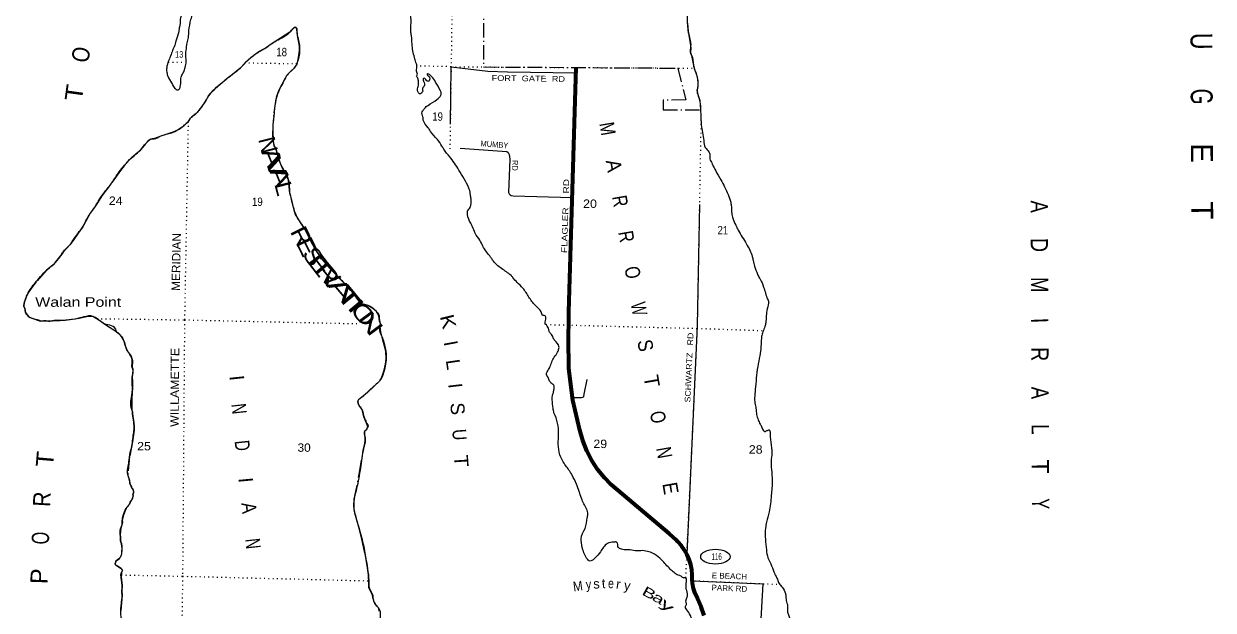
# Model space of a CAD drawing. Header units: feet. Extents: x -493433 to -244333, y 184684 to 373072.
# Drawn here: x -430364 to -405421, y 207779 to 220084 of the extents above; entities that cross this region are included whole.
import ezdxf
from ezdxf.enums import TextEntityAlignment as Align

# ---------------------------------------------------------------- set-up
doc = ezdxf.new("R2010")
doc.units = ezdxf.units.FT
doc.header["$LTSCALE"] = 60
doc.linetypes.add('DOT_DASHED', pattern=[7.7, 5, -1.2, 0.3, -1.2])
doc.linetypes.add('DOTTED', pattern=[1.5, 0.3, -1.2])
for name, color, linetype, lineweight in [('17', 7, 'Continuous', 25), ('23', 7, 'Continuous', 70), ('29', 7, 'Continuous', 25), ('30', 7, 'Continuous', 13), ('39', 7, 'Continuous', 13), ('41', 7, 'Continuous', 13), ('44', 7, 'DOT_DASHED', 13), ('6', 7, 'DOTTED', 25), ('7', 7, 'DOTTED', 13)]:
    doc.layers.add(name, color=color, linetype=linetype, lineweight=lineweight)
doc.layers.add('42', color=7, linetype='Continuous')

msp = doc.modelspace()

# ---------------------------------------------------------------- linework, layer by layer
at = {"layer": '17'}
msp.add_ellipse((-415860.34, 208902.7), major_axis=(-309.24, 1), ratio=0.500121, dxfattribs=at)
at = {"layer": '23'}
for points in [[(-418943.77, 213484.81), (-418944.24, 213509.81), (-418943.64, 213534.81), (-418934.55, 213832.96), (-418935.54, 214042.49), (-418779.23, 219165.68)], [(-416094.7, 207669.36), (-416156.87, 207851.11), (-416237.71, 208025.36), (-416238.55, 208026.98), (-416284.75, 208128.89), (-416320.05, 208235.07), (-416344.06, 208344.36), (-416344.58, 208447.58), (-416344.71, 208472.58), (-416345.22, 208497.58), (-416345.68, 208520.45), (-416356.17, 208629.79), (-416378.02, 208737.43), (-416411, 208842.19), (-416454.76, 208942.93), (-416508.8, 209038.55), (-416572.55, 209128), (-416645.29, 209210.29), (-416685.73, 209252.94), (-416826.3, 209382.56), (-418031.64, 210403.79), (-418065.21, 210433.04), (-418178.95, 210548.4), (-418325.48, 210726.27), (-418452.62, 210918.47), (-418558.98, 211122.92), (-418643.38, 211337.36), (-418704.9, 211559.45), (-418850.26, 212189.27), (-418931.85, 212847.08), (-418943.77, 213484.81)]]:
    msp.add_lwpolyline(points, dxfattribs=at)
at = {"layer": '29'}
msp.add_line((-416342.97, 208395.62), (-414868.41, 208334.33), dxfattribs=at)
for points in [[(-421413.66, 217978.73), (-421403.36, 219181.66), (-420634.12, 219092.16), (-420221.44, 219072.8), (-418782.68, 219052.74)], [(-421210.35, 217476.21), (-420234.1, 217400.64), (-420207.58, 217380.32), (-420186.88, 217343.49), (-420174.38, 217240.53), (-420198.68, 216543.76), (-420185.51, 216512.15), (-420167.79, 216492.21), (-420143.84, 216482.72), (-420102.02, 216474.66), (-418862.35, 216441.26)], [(-416195.89, 216293.89), (-416244.91, 213747), (-416460.63, 208952.33)], [(-418856.99, 212243.54), (-418671.8, 212241.16), (-418639.93, 212246.06), (-418630.12, 212255.87), (-418622.77, 212265.68), (-418609.5, 212310.92), (-418550.86, 212620.31)], [(-414868.41, 208334.33), (-414950.15, 206853.42), (-414966.46, 206719.33), (-415049.83, 206206.18), (-415093.94, 205826.61), (-415098.84, 205728.5), (-415096.32, 205634.67), (-414919.75, 203756.07), (-414883.12, 203545.75), (-414863.5, 203452.56), (-414824.28, 203329.93), (-414779.37, 203225.99), (-413986.76, 201563.52), (-413895.31, 201245.76), (-413979.96, 197545.73), (-414141.88, 192680.27)]]:
    msp.add_lwpolyline(points, dxfattribs=at)
at = {"layer": '39'}
for points in [[(-415061.4, 224787.09), (-415057.22, 224709.25), (-415065.4, 224687.13), (-415095.88, 224640.93), (-415201.27, 224546.76), (-415332.94, 224440.63), (-415475.02, 224272.09), (-415609.14, 224081.35), (-415706.52, 223973.02), (-415832.41, 223812.47), (-415901.67, 223679.83), (-415993.61, 223450.61), (-416064.93, 223307.91), (-416199.42, 223042.63), (-416203.56, 223020.49), (-416220.17, 222927.89), (-416263.28, 222777.01), (-416268.7, 222501.01), (-416283.53, 222358.04), (-416278, 222253.24), (-416304.66, 222166.74), (-416330.02, 221937.19), (-416361.03, 221786.24), (-416365.48, 221703.65), (-416394.49, 221550.68), (-416397.11, 221429.81), (-416395.24, 221397.57), (-416361.4, 221306.74), (-416341.74, 221203.9), (-416311.95, 221107.04), (-416307.99, 221094.93), (-416304.17, 221048.57), (-416341.46, 220853.33), (-416413.46, 220575.66), (-416430.45, 220406.51), (-416444.95, 220330.02), (-416451.55, 220221.27), (-416428.93, 219900.81), (-416379.92, 219614.49), (-416378.67, 219459.36), (-416360.69, 219425.02), (-416323.39, 219217.32), (-416295.61, 219124.51), (-416253.83, 219005.45), (-416232.22, 218888.49), (-416230.79, 218771.63), (-416232.9, 218751.5), (-416245.24, 218705.22), (-416233.59, 218612.49), (-416215.74, 218551.95), (-416185.99, 218449.06), (-416171.42, 218275.05)], [(-426297.85, 221312.9), (-426370.62, 221283.03), (-426451.68, 221210.88), (-426528.78, 221122.61), (-426638.21, 221024.42), (-426723.45, 220920.07), (-426932.74, 220616.87), (-426979.65, 220514.34), (-427049.23, 220315.22), (-427065.71, 220244.79), (-427082.17, 220178.38), (-427088.82, 220057.54), (-427107.37, 219977.04), (-427115.75, 219912.61), (-427169.05, 219741.62), (-427173.17, 219723.51), (-427208.06, 219602.8), (-427238.6, 219546.53), (-427254.99, 219496.24), (-427344.92, 219258.94), (-427361.36, 219196.57), (-427369.81, 219120.05), (-427354.16, 219019.24), (-427328.29, 218946.59), (-427248.26, 218809.21), (-427194.19, 218728.36), (-427139.86, 218697.88), (-427113.59, 218707.83), (-427083.03, 218766.11), (-427072.64, 218830.53), (-427072.55, 218848.65), (-427072.12, 218935.29), (-427057.76, 218983.57), (-427010.92, 219074), (-426978.17, 219168.53), (-426957.42, 219287.3), (-426964.91, 219406.2), (-426960.29, 219523.03), (-426935.3, 219682.06), (-426912.55, 219796.79), (-426901.77, 219939.78), (-426858.26, 220171.25), (-426776.33, 220420.68), (-426694.56, 220639.89), (-426627.21, 220798.73), (-426596.71, 220846.93), (-426521.65, 220931.18), (-426511.5, 220941.2), (-426426.28, 221041.53), (-426403.87, 221085.75), (-426385.36, 221156.17), (-426348.67, 221232.55), (-426300.01, 221282.68), (-426291.84, 221302.79), (-426297.83, 221314.91)], [(-422042, 218616.74), (-422050.1, 218610.74), (-422086.29, 218637.11), (-422108.2, 218693.62), (-422101.9, 218743.96), (-422087.54, 218792.24), (-422089.1, 218884.92), (-422110.94, 218957.55), (-422130.97, 218985.85), (-422112.71, 219005.92), (-422130.45, 219090.61), (-422124.1, 219151.02), (-422119.98, 219169.14), (-422139.64, 219271.98), (-422171.41, 219376.89), (-422222.46, 219661.22), (-422233.73, 219830.5), (-422249.4, 219925.27), (-422242.16, 220166.99), (-422279.48, 220370.66), (-422304.86, 220542.03), (-422310.31, 220565.57)], [(-428062.85, 211480), (-428050.16, 211600.81), (-428053.78, 211683.43), (-428057.62, 211723.74), (-428083.01, 211895.1), (-428082.78, 211941.43), (-428098.69, 211989.86), (-428092.95, 212338.35), (-428086.35, 212449.12), (-428089.28, 212674.76), (-428076.38, 212839.89), (-428088.35, 212866.13), (-428091.53, 213041.42), (-428123.42, 213120.14), (-428191.53, 213219.19), (-428227.44, 213301.95), (-428259.17, 213414.92), (-428345.21, 213558.37), (-428397.44, 213604.96), (-428411.52, 213615.1), (-428417.54, 213619.16), (-428419.59, 213613.12), (-428421.57, 213621.19), (-428674.96, 213785.59), (-428773.46, 213860.61), (-428898.17, 213935.74), (-428916.29, 213943.89), (-429101.94, 213932.7), (-429188.8, 213910.95), (-429602.63, 213858.56), (-429685.33, 213860.96), (-429842.79, 213841.58), (-429921.42, 213850.02), (-430020.29, 213848.48), (-430038.41, 213854.61), (-430203.6, 213905.77), (-430257.92, 213934.24), (-430288.03, 213966.61), (-430336, 214059.51), (-430341.8, 214109.91), (-430357.83, 214134.16), (-430361.64, 214178.5), (-430347.14, 214254.98), (-430304.23, 214369.61), (-430230.93, 214506.25), (-430046.21, 214739.05), (-429910.3, 214891.51), (-429691.45, 215087.88), (-429581.82, 215230.39), (-429563.54, 215254.48), (-429539.14, 215294.66), (-429417.45, 215425.02), (-429348.43, 215513.33), (-429220.41, 215702.08), (-429151.42, 215782.34), (-429102.61, 215864.7), (-428982.47, 216091.78), (-428870.76, 216242.33), (-428769.06, 216413.08), (-428683.75, 216531.53), (-428539.6, 216718.2), (-428387.19, 216941.09), (-428279.57, 217083.6), (-428251.18, 217113.69), (-428174.07, 217203.97), (-427918.75, 217434.42), (-427833.49, 217540.8), (-427778.72, 217600.96), (-427677.5, 217670.99), (-427631.09, 217672.79), (-427501.72, 217724.53), (-427261.28, 217797.92), (-427198.61, 217823.81), (-427046.87, 217911.71), (-426971.9, 217977.84), (-426945.57, 217997.85), (-426868.39, 218102.25), (-426779.27, 218174.34), (-426746.85, 218202.39), (-426708.33, 218242.5), (-426543.77, 218475.4), (-426480.7, 218581.87), (-426375.21, 218700.23), (-425927.52, 219072.79), (-425858.66, 219124.84), (-425706.59, 219279.23), (-425455.43, 219481.5), (-425267.26, 219591.39), (-425178.15, 219659.45), (-425064.82, 219729.42), (-424791.61, 219901.36), (-424734.81, 219965.56), (-424680.11, 220009.61), (-424655.93, 220005.46), (-424638.06, 219946.95), (-424622.54, 219819.96), (-424612.69, 219771.55)], [(-424612.69, 219771.55), (-424585.16, 219626.36), (-424579.62, 219521.58), (-424631.33, 219261.93), (-424651.76, 219211.66), (-424714.68, 219133.39), (-424771.43, 219081.29), (-424858.68, 218980.98), (-424932, 218840.31), (-425011.42, 218689.59), (-425060.5, 218554.85), (-425106.12, 218305.26), (-425110.34, 218267), (-425143.01, 217777.6), (-425133.57, 217644.58), (-425110, 217515.54), (-425077.96, 217467.02), (-425066.08, 217420.63), (-424992.64, 217174.5), (-424934.75, 217049.3), (-424902.69, 217002.81), (-424828.82, 216847.33), (-424808.94, 216784.78), (-424789.89, 216557.03), (-424752.38, 216389.64), (-424681.03, 216129.41), (-424623.16, 216000.19), (-424492.94, 215812.2), (-424468.93, 215773.81), (-424305.14, 215440.6), (-424148.94, 215204.14), (-423948.42, 214955.36), (-423661.38, 214657.82), (-423569.12, 214548.59), (-423492.82, 214473.67), (-423370.52, 214319.97), (-423308.42, 214229.02), (-423268.22, 214198.61), (-423167.43, 214184.01), (-422984.44, 214062.24), (-422958.34, 214035.93), (-422914.36, 213953.11), (-422902.79, 213846.29), (-422900.81, 213838.22), (-422882.98, 213771.65), (-422895.25, 213737.46), (-422844.03, 213489.43), (-422778.61, 213253.4), (-422765.42, 213063.97), (-422786.4, 212902.9), (-422872.46, 212633.37), (-422904.97, 212585.18), (-422996.18, 212498.99), (-423160.36, 212342.66), (-423320.36, 212216.52), (-423356.88, 212174.39), (-423359.03, 212146.2), (-423329.16, 212067.48), (-423269.09, 211976.54), (-423229.47, 211829.28), (-423193.53, 211750.54), (-423183.58, 211724.3), (-423147.8, 211617.36), (-423161.98, 211603.32), (-423178.31, 211565.13), (-423214.75, 211539.12), (-423207.34, 211406.12), (-423214.04, 211275.21), (-423238.76, 211172.59), (-423305.33, 210763.96), (-423386.12, 210333.24), (-423429.39, 210148.12), (-423444.06, 210039.41), (-423444.49, 209950.77), (-423440.67, 209908.45), (-423411.12, 209763.26), (-423337.72, 209511.09), (-423236.79, 209113.75), (-423173.94, 208768.96), (-423138.84, 208523.02), (-423127.83, 208301.37), (-423127.96, 208273.17), (-423046.17, 208087.44), (-423042.36, 208041.09), (-423008.6, 207934.15), (-422962.54, 207865.44), (-422926.41, 207829), (-422887.29, 207579.01), (-422885.42, 207548.79), (-422875.86, 207441.98), (-422850.07, 207355.23), (-422750.25, 207141.21), (-422550.7, 206290.13), (-422523.68, 206042.23), (-422488.32, 205850.68), (-422491.16, 205683.49), (-422466.03, 205461.78)], [(-419246.66, 211918.64), (-419264.35, 212015.42), (-419281.62, 212192.79), (-419283.48, 212223.01), (-419279.18, 212277.38), (-419252.49, 212369.93), (-419242.05, 212442.4), (-419259.84, 212517.02), (-419279.97, 212525.18), (-419322.14, 212565.68), (-419350.17, 212608.13), (-419376.05, 212676.74), (-419404.06, 212725.23), (-419385.62, 212781.55), (-419334.75, 212869.94), (-419291.82, 212982.55), (-419238.84, 213089.05), (-419169.74, 213193.47), (-419143.12, 213271.91), (-419140.9, 213314.21), (-419229.04, 213437.54), (-419249.06, 213469.87), (-419299.03, 213564.79), (-419337.13, 213611.32), (-419354.98, 213671.84), (-419400.92, 213764.73), (-419412.97, 213774.87), (-419419.03, 213774.89), (-419424.71, 213849.46), (-419450.37, 213964.42), (-419486.68, 213964.6), (-419498.62, 213998.91), (-419594.8, 214130.32), (-419741.22, 214302.27), (-419771.25, 214348.76), (-419899.44, 214536.74), (-420017.89, 214654.16), (-420108.14, 214761.39), (-420146.27, 214801.86), (-420345.27, 214947.88), (-420534.04, 215126.09), (-420574.08, 215186.72), (-420738.36, 215419.21), (-420800.29, 215544.41), (-420898.43, 215687.93), (-420914.4, 215724.27), (-420966.21, 215853.46), (-421014.19, 215940.32), (-421061.68, 216129.93), (-421057.52, 216156.1), (-421006.71, 216230.39), (-421002.62, 216242.46), (-420984.15, 216304.82), (-420983.66, 216405.55), (-420999.36, 216494.27), (-421001.23, 216524.5), (-421032.95, 216637.47), (-421240.89, 217015.22), (-421433.19, 217294.18), (-421555.49, 217449.91), (-421595.51, 217516.58), (-421691.65, 217658.07), (-421834.07, 217825.98), (-421862.09, 217870.44), (-421882.14, 217896.74), (-421986.23, 218062.44), (-421993.96, 218132.99), (-422011.86, 218183.45), (-422019.8, 218209.67), (-421997.37, 218257.92), (-421956.74, 218314.13), (-421885.84, 218372.21), (-421701.66, 218492.19), (-421618.46, 218588.49), (-421608.24, 218616.64), (-421626.09, 218679.18), (-421728.08, 218861), (-421812.24, 218978.26), (-421874.54, 219026.91), (-421882.59, 219030.99), (-421904.8, 219027.07), (-421892.84, 218998.8), (-421882.78, 218992.71), (-421852.94, 218907.95), (-421863.12, 218887.85), (-421883.36, 218875.86), (-421955.7, 218932.63), (-421979.89, 218938.79), (-421988.01, 218926.73), (-421988.15, 218900.54), (-421970.22, 218854.12), (-421962.45, 218793.65), (-421980.77, 218759.49), (-421986.86, 218753.47), (-421999.03, 218739.43), (-421999.35, 218674.96), (-422042, 218616.74)], [(-416171.42, 218275.05), (-416165.5, 218108.48), (-416156.13, 217963.39), (-416105.33, 217632.73), (-416073.77, 217487.52), (-415995.55, 217394.47), (-415979.64, 217348.05), (-415976.09, 217249.32), (-415930.18, 217152.38), (-415920.2, 217130.18), (-415854.29, 216996.88), (-415748.29, 216811.01), (-415594.49, 216502.03), (-415538.82, 216338.57), (-415525.17, 216243.81), (-415517.79, 216104.76), (-415492.07, 216001.9), (-415434.3, 215854.54), (-415380.33, 215753.54), (-415210.3, 215462.6), (-415086.53, 215198.08), (-415070.81, 215117.41), (-415039.13, 214996.38), (-414977.41, 214830.89), (-414935.47, 214746.06), (-414923.46, 214725.86), (-414849.64, 214560.3), (-414766.2, 214304.04), (-414750.26, 214263.66), (-414773.26, 214102.61), (-414804.98, 213808.64), (-414821.52, 213730.15), (-414864.43, 213619.56), (-414891.16, 213518.97), (-414902.03, 213361.88), (-414921.15, 213168.58), (-414962.6, 212949.2), (-415019.49, 212465.97), (-415036.6, 212268.63), (-415037.16, 212157.84), (-415013.54, 212038.87), (-415009.63, 212014.67), (-414996.16, 211885.67), (-414962.42, 211774.71), (-414922.51, 211685.87), (-414900.47, 211655.54)], [(-417138.48, 207460.26), (-417130.59, 207423.95), (-417098.56, 207373.43), (-417080.73, 207308.88), (-417006.76, 207173.55), (-416976.78, 207117), (-416941.01, 207008.04), (-416861.22, 206826.35), (-416799.82, 206598.42), (-416789.97, 206552.03), (-416700.16, 205951.28), (-416630.97, 205668.92), (-416629.64, 205529.91), (-416621.82, 205479.51), (-416511.08, 205438.68), (-416478.76, 205446.58), (-416478.67, 205464.71), (-416512.69, 205519.27), (-416492.05, 205613.84), (-416443.13, 205712.31), (-416422.64, 205778.69), (-416414.13, 205865.27), (-416413.77, 205939.8), (-416455.44, 206076.99), (-416470.85, 206224.12), (-416470.68, 206256.35), (-416486.33, 206355.14), (-416400.56, 206566.23), (-416259.83, 206871.73), (-416251.77, 206871.7), (-416227.27, 206929.99), (-416174.54, 206986.14), (-416127.8, 207054.4), (-416091.21, 207108.61), (-416076.91, 207146.82), (-416078.82, 207166.97), (-416110.96, 207193.32), (-416147.28, 207193.49), (-416161.32, 207207.67), (-416215.15, 207336.86), (-416337.1, 207559.05), (-416361.04, 207613.56), (-416384.97, 207670.08), (-416461.04, 207787.3), (-416484.85, 207865.98), (-416470.64, 207886.05), (-416468.48, 207914.25), (-416478.24, 207978.76), (-416451.62, 208059.21), (-416443.21, 208125.65), (-416476.83, 208260.79), (-416493.99, 208460.3), (-416532.33, 208460.49), (-416596.67, 208503.11), (-416614.81, 208507.23), (-416707.38, 208552), (-416787.74, 208620.89), (-416962.31, 208807.08), (-417092.86, 208924.57), (-417191.42, 208981.46), (-417320.34, 209020.36), (-417386.87, 209028.74), (-417455.48, 209025.05), (-417503.92, 209021.27), (-417653.09, 209044.16), (-417776.12, 209048.79), (-417832.55, 209061.15), (-417900.96, 209097.75), (-417914.65, 209182.42), (-417940.74, 209210.76), (-417968.99, 209208.88), (-417989.18, 209206.97), (-418124.48, 209177.41), (-418270.59, 209006.89), (-418398.4, 208860.46), (-418509.58, 208816.69), (-418519.63, 208824.8), (-418639.56, 209046.98), (-418676.94, 209238.54), (-418678.78, 209274.81), (-418590.93, 209495.98), (-418549.5, 209715.36), (-418537.01, 209791.84), (-418536.86, 209822.06), (-418552.73, 209876.54), (-418656.55, 210096.62), (-418706.31, 210231.84), (-418720.23, 210270.18), (-418773.94, 210425.57), (-418865.82, 210611.35), (-418931.85, 210720.46), (-418995.97, 210807.39), (-419119.9, 211037.66), (-419157.12, 211261.45), (-419147.96, 211483.01), (-419169.05, 211704.72), (-419246.66, 211918.64)], [(-414900.47, 211655.54), (-414872.63, 211574.82), (-414842.54, 211540.42), (-414812.33, 211530.2), (-414798.14, 211544.23), (-414769.87, 211548.13), (-414743.58, 211562.09), (-414727.47, 211555.98), (-414715.59, 211511.59), (-414712.01, 211418.91), (-414682.93, 211185.08), (-414679.05, 211152.82), (-414675.39, 211078.27), (-414692.4, 210905.11), (-414685.2, 210729.8), (-414668.2, 210498.05), (-414689.91, 210189.93), (-414732, 209841.63), (-414787.54, 209626.35), (-414810.35, 209503.57), (-414813.55, 209265.88), (-414792.45, 209048.21), (-414759.02, 208876.81), (-414681.16, 208711.24), (-414617.46, 208541.71), (-414609.49, 208521.53), (-414569.49, 208452.83), (-414535.66, 208357.99), (-414483.57, 208285.21), (-414461.51, 208260.92), (-414393.57, 208131.67), (-414381.81, 208061.1), (-414376.14, 207984.52), (-414346.48, 207865.52), (-414351.01, 207764.82), (-414339.15, 207716.4), (-414325.19, 207684.11), (-414307.47, 207597.4), (-414338.39, 207466.61), (-414344.59, 207436.42), (-414367.37, 207317.69), (-414372.05, 207188.78), (-414398.83, 207078.12), (-414419.37, 207005.7), (-414450.6, 206810.44), (-414477.28, 206719.93), (-414526.94, 206470.38), (-414572.9, 206154.34), (-414594.59, 205852.27), (-414607.08, 205773.78), (-414615.2, 205763.74), (-414650.08, 205647.07), (-414652.27, 205610.82), (-414620.7, 205471.67), (-414633.22, 205387.12), (-414637.31, 205375.06), (-414688.59, 205208.12), (-414690.69, 205189.99), (-414676.77, 205149.64), (-414584.81, 204981.98), (-414548.94, 204893.17), (-414517.39, 204747.97), (-414476.48, 204457.69), (-414419.93, 204068.63), (-414376.6, 203858.92), (-414370.86, 203796.45), (-414379.48, 203685.69), (-414371.83, 203601.05), (-414358.29, 203484.15), (-414314.56, 203357.02), (-414310.64, 203332.84), (-414296.71, 203294.49), (-414234.7, 203189.44), (-414218.94, 203114.82), (-414189.11, 203028.05), (-414161.09, 202983.6), (-414157.22, 202951.35), (-414139.46, 202872.7), (-414117.5, 202826.26), (-414105.82, 202741.6), (-414038.16, 202557.95), (-413960.28, 202398.43), (-413720.44, 201952.07), (-413650.38, 201842.95), (-413632.37, 201814.66), (-413558.29, 201703.49), (-413472.39, 201535.88), (-413410.28, 201450.97), (-413312.37, 201263.14), (-413232.59, 201083.47), (-413124.59, 200897.62), (-413068.56, 200806.69), (-412960.31, 200671.19), (-412896.11, 200600.37), (-412837.83, 200557.79), (-412727.12, 200508.89), (-412473.71, 200358.57)], [(-428145.26, 204939.37), (-428157.18, 204977.7), (-428181.22, 205012.07), (-428199.08, 205072.58), (-428188.8, 205112.82), (-428188.75, 205120.88), (-428343.56, 205226.37), (-428414.04, 205252.91), (-428448.32, 205257.09), (-428490.52, 205289.53), (-428649.47, 205374.9), (-428701.68, 205423.5), (-428733.86, 205443.8), (-428796.17, 205490.44), (-428830.41, 205502.69), (-428836.33, 205528.91), (-428904.51, 205611.82), (-428928.66, 205624.02), (-428968.69, 205688.68), (-428978.63, 205718.95), (-428958.03, 205805.47), (-428945.16, 205964.55), (-428928.72, 206024.9), (-428914.27, 206093.33), (-428922.14, 206133.65), (-428940.12, 206170), (-428958.19, 206186.2), (-428957.91, 206244.62), (-428955.86, 206250.65), (-428947.14, 206383.56), (-428932.59, 206472.13), (-428901.99, 206540.47), (-428823.23, 206558.22), (-428780.72, 206588.23), (-428685.41, 206690.51), (-428622.44, 206778.85), (-428593.93, 206833.1), (-428553.04, 206943.7), (-428526.16, 207078.54), (-428524.11, 207086.59), (-428519.65, 207173.18), (-428462.96, 207213.21), (-428444.66, 207245.35), (-428353.42, 207339.58), (-428290.46, 207423.89), (-428270.01, 207480.19), (-428269.89, 207506.39), (-428277.8, 207538.65), (-428311.8, 207599.25), (-428327.41, 207706.09), (-428318.28, 207923.62), (-428303.39, 208082.69), (-428306.92, 208185.44), (-428300.41, 208280.09), (-428308.07, 208360.7), (-428312, 208384.9), (-428319.74, 208449.4), (-428313.07, 208576.29), (-428296.75, 208612.46), (-428306.72, 208636.69), (-428342.87, 208671.1), (-428419.31, 208715.8), (-428441.43, 208732.01), (-428443.24, 208774.33), (-428422.84, 208818.55), (-428354.01, 208868.59), (-428345.84, 208888.69), (-428327.57, 208912.77), (-428311.15, 208969.1), (-428316.23, 209170.58), (-428335.99, 209253.26), (-428333.65, 209319.73), (-428341.55, 209354.02), (-428332.84, 209486.93), (-428297.89, 209619.71), (-428299.69, 209664.04), (-428276.99, 209766.68), (-428217.76, 209915.47), (-428138.55, 210025.88), (-428132.36, 210054.05), (-428112.05, 210082.16), (-428069.2, 210180.67), (-428075.12, 210206.88), (-428062.84, 210243.09), (-428064.69, 210279.36), (-428078.73, 210293.52), (-428070.67, 210293.49), (-428106.65, 210360.14), (-428116.56, 210398.46), (-428134.62, 210418.69), (-428136.59, 210424.75), (-428144.32, 210497.31), (-428184.02, 210628.44), (-428158.5, 210896.25), (-428147.94, 210992.9), (-428108.68, 211182.07), (-428062.85, 211480)]]:
    msp.add_spline(points, degree=3, dxfattribs=at)
at = {"layer": '44'}
for points in [[(-422310.62, 220566.72), (-420720.86, 220559.05), (-420726.81, 219178.22), (-416650.28, 219153.09), (-416479.47, 218486.16), (-416959.6, 218481.8), (-416956.81, 218276.12), (-416171.42, 218275.05)], [(-424675.85, 220011.45), (-424738.65, 219961.51), (-424783.53, 219907.4), (-424982.75, 219780.38), (-425178.57, 219659.19), (-425272.1, 219588.1), (-425412.18, 219508.68), (-425514.24, 219439.07), (-425600.82, 219370.89), (-425713.05, 219273.28), (-425832.21, 219148.44), (-426242.23, 218815.42), (-426404.76, 218672.51), (-426441.48, 218632.88), (-426489.46, 218568.57), (-426553.65, 218460.33), (-426692.8, 218261.85), (-426746.15, 218203.02), (-426844.77, 218121.73), (-426879.82, 218090.85), (-426927.35, 218017.95), (-426956.29, 217989.51), (-427044.96, 217913.18), (-427076.58, 217890.54), (-427137.56, 217854.18), (-427236.92, 217807.06), (-427492.73, 217727.43), (-427624.73, 217675.06), (-427674.94, 217671.89), (-427700.98, 217659.98), (-427759.1, 217619.67), (-427810.7, 217566.85), (-427911.69, 217442.49), (-427963.12, 217389.51), (-428111.55, 217264.48), (-428155.51, 217223.49), (-428259.63, 217104.75), (-428339, 217007.94), (-428544.17, 216712), (-428728.12, 216471.23), (-428821.07, 216327.1), (-428872.24, 216240.05), (-428969.6, 216111.98), (-429127.69, 215820.52), (-429158.72, 215772.17), (-429195.12, 215731.75), (-429226.73, 215693.29), (-429330.44, 215538.49), (-429402.24, 215443.76), (-429540.06, 215293.45), (-429568.44, 215248), (-429643.64, 215149.47), (-429703.41, 215073.46), (-429751.5, 215026.06), (-429886.41, 214915.16), (-430104.76, 214669.45), (-430198.47, 214550.86), (-430261.63, 214456.97), (-430313.95, 214347.26), (-430353.31, 214231.38), (-430361.93, 214157.27), (-430356.28, 214130.28), (-430343.81, 214114.17), (-430332.65, 214050.6), (-430306.7, 213995.83), (-430266.87, 213941.55), (-430233.01, 213918.49), (-430196.05, 213903.33), (-430013.31, 213846.91), (-429923.85, 213850.13), (-429846.77, 213841.65), (-429815.59, 213842.91), (-429699.65, 213860.12), (-429599.17, 213858.76), (-429240.8, 213901.79), (-429078.2, 213937.63), (-428997.1, 213949.6), (-428928.76, 213946.55), (-428896.8, 213934.96), (-428813.81, 213886.92), (-428625.16, 213751.72), (-428453.13, 213646.04), (-428382.48, 213593.36), (-428340.22, 213552.9), (-428313.86, 213519.77), (-428295.7, 213491.75), (-428278.95, 213460.71), (-428259.23, 213415.07), (-428230.59, 213311.04), (-428203.86, 213244.31), (-428177.6, 213196.18), (-428135.8, 213139.6), (-428115.72, 213105.81), (-428098.05, 213063.09), (-428090.31, 213036.15)], [(-423042.25, 208040.8), (-423050.66, 208104.16), (-423113.34, 208220.17), (-423126.03, 208257.58), (-423128.64, 208323.29), (-423138.33, 208518.03), (-423157.4, 208665.5), (-423209.29, 208976.15), (-423272.93, 209266.25), (-423341.36, 209524.37), (-423429.65, 209843.91), (-423445.07, 209965.42), (-423436.1, 210111.06), (-423328.84, 210634.18), (-423239.96, 211165.59), (-423214.41, 211272.96), (-423208.51, 211344.34), (-423214.34, 211541.11), (-423206.98, 211549.36), (-423181.08, 211561.92), (-423172.64, 211577.05), (-423160.88, 211604.7), (-423147.84, 211615.33), (-423163.6, 211670.58), (-423232.99, 211838.21), (-423264.53, 211964.71), (-423278.37, 211994.45), (-423331.85, 212072.74), (-423351.95, 212121.9), (-423360.68, 212157.45), (-423343.12, 212194.18), (-423310.11, 212224.97), (-423235.16, 212281.57), (-422900.09, 212590.13), (-422876.21, 212625.69), (-422841.44, 212707.16), (-422807.67, 212813.01), (-422779.03, 212941.18), (-422765.91, 213052.84), (-422771.39, 213213.55), (-422848.41, 213506.72), (-422873.76, 213618.2), (-422894.2, 213730.73), (-422886.61, 213785.74), (-422902.72, 213845.99), (-422916.6, 213961.38), (-422965.92, 214044.77), (-423045.19, 214109.87), (-423146.44, 214173.12), (-423211.53, 214191.45), (-423278.58, 214204.05), (-423305.7, 214225.67), (-423336.82, 214270.29), (-423479.53, 214458.43), (-423652.48, 214647.8), (-423940.35, 214946.41), (-424106.61, 215147.94), (-424254.48, 215357.05), (-424348.17, 215523.24), (-424465.46, 215767.86), (-424561.79, 215910.63), (-424670.68, 216098.62), (-424783.09, 216523.78), (-424813.11, 216802.27), (-424888.04, 216975.96), (-424943.31, 217064.73), (-425002.1, 217203.75), (-425077.26, 217464.55), (-425111.11, 217519.48), (-425133.91, 217647.89), (-425143.16, 217768.09), (-425115.4, 218212.64), (-425063.48, 218542.5), (-425015.32, 218681.94), (-424839.6, 219010.1), (-424696.62, 219152.33), (-424648.27, 219217.76), (-424620.64, 219299.26), (-424593.04, 219414.52), (-424579.37, 219526.65), (-424583.2, 219614.44), (-424625.54, 219836.98), (-424640.42, 219962.61), (-424655.61, 220004.98), (-424675.85, 220011.45)], [(-416446.53, 220093.09), (-416431.76, 219925.99), (-416380.57, 219619.03), (-416378.07, 219569.73), (-416381.37, 219485.68), (-416379.84, 219467.08), (-416359.56, 219420.23), (-416320.7, 219207.87), (-416298.81, 219134.59), (-416255.32, 219010.16), (-416237.13, 218930.85), (-416229.54, 218831.22), (-416231.08, 218767.2), (-416245.01, 218707.62), (-416244.14, 218663.81), (-416229.45, 218598.4), (-416189.58, 218471.52), (-416171.42, 218275.05)], [(-428090.31, 213036.15), (-428087.7, 213021.73), (-428086.17, 212991.59), (-428091.37, 212899.04), (-428088.23, 212865.55), (-428078, 212846.61), (-428076.36, 212838.26), (-428077.16, 212810.96), (-428088.77, 212694.49), (-428086.53, 212553.5), (-428085.83, 212467.98), (-428094.29, 212311.22), (-428097.1, 212241.3), (-428099.37, 212144.29), (-428099.28, 212021.14), (-428098.54, 211987.42), (-428095.83, 211976.26), (-428084.01, 211948.03), (-428082.48, 211936.78), (-428083.4, 211899.1), (-428055.97, 211707.74), (-428050.81, 211642.63), (-428053.05, 211557.66), (-428087.4, 211312.93), (-428146.62, 211002.38), (-428181.82, 210658.6), (-428183.63, 210612.5), (-428176.53, 210583.3), (-428146.38, 210506.81), (-428137.27, 210428.84), (-428135.51, 210420.82), (-428133.09, 210416.06), (-428129.16, 210411.67), (-428119.28, 210402.64), (-428116.61, 210398.57), (-428113.26, 210389.15), (-428108.4, 210366.6), (-428104.11, 210353.22), (-428097.34, 210339.53), (-428079.15, 210310.03), (-428072.61, 210298), (-428070.63, 210293.16), (-428071.72, 210292.81), (-428077.49, 210293.82), (-428078.71, 210293.73), (-428078.24, 210292.65), (-428076.8, 210291.21), (-428068.38, 210284.98), (-428065.78, 210282.05), (-428064.78, 210279.77), (-428063.92, 210274.66), (-428062.81, 210266.45), (-428062.07, 210256.4), (-428062.29, 210247.63), (-428062.95, 210242.44), (-428064.07, 210237.84), (-428071.61, 210219.24), (-428073.77, 210213.15), (-428075.1, 210207.08), (-428075.16, 210204.41), (-428074.65, 210201.48), (-428069.24, 210186.66), (-428068.88, 210182.9), (-428070.74, 210174.78), (-428076.08, 210157.62), (-428090.99, 210121.65), (-428112.62, 210081.19), (-428128.35, 210060.47), (-428132.7, 210053.36), (-428134.09, 210049.49), (-428136.28, 210033.28), (-428138.77, 210025.46), (-428150.4, 210006.28), (-428204.14, 209938.55), (-428217.57, 209915.86), (-428246.86, 209850.21), (-428274.43, 209774.81), (-428295.24, 209692.66), (-428300.08, 209658.22), (-428297.49, 209626.99), (-428303.63, 209590.8), (-428331.02, 209496.81), (-428339.26, 209438.25), (-428341.59, 209354.76), (-428333.56, 209318.62), (-428336.4, 209269.89), (-428333.29, 209237.57), (-428317.74, 209179.45), (-428310.33, 209115.9), (-428307.59, 209044.63), (-428312.48, 208958.72), (-428322.31, 208924.24), (-428338.38, 208898.34), (-428344.78, 208890.34), (-428356.54, 208865.09), (-428368.54, 208854.32), (-428411.58, 208829.76), (-428419.22, 208822.91), (-428425.88, 208814.21), (-428437.7, 208791.15), (-428441.89, 208779.35)], [(-428441.89, 208779.35), (-428443.31, 208774.09), (-428447.31, 208755.52), (-428447.43, 208746.39), (-428445.06, 208737.41), (-428441.77, 208732.38), (-428435.54, 208726.5), (-428421.07, 208716.88), (-428340.42, 208669.46), (-428317.88, 208650.21), (-428308.61, 208639.19), (-428300.73, 208627.18), (-428296.92, 208615.47), (-428297.98, 208606.2), (-428312.42, 208579.51), (-428317.41, 208539.45), (-428320.57, 208502.37), (-428321.14, 208473.06), (-428316.91, 208422.84), (-428306.12, 208346.79), (-428302.95, 208319.2), (-428300.44, 208281), (-428300.97, 208256.42), (-428305.09, 208214.72), (-428306.33, 208199.99), (-428306.87, 208188.32), (-428305.88, 208152.79), (-428303.83, 208121.09), (-428303.12, 208090.24), (-428317.64, 207931.99), (-428326.04, 207765.29)], [(-422904.47, 207750.47), (-422925.27, 207825.95), (-422931.24, 207837.39), (-422959.81, 207862.22), (-422974.63, 207881.34), (-422999.23, 207917.05), (-423020.31, 207961.15), (-423033.94, 208004.53), (-423041.74, 208038.11), (-423042.25, 208040.8)]]:
    msp.add_lwpolyline(points, dxfattribs=at)
at = {"layer": '6'}
msp.add_line((-426917.87, 218032.09), (-426993.93, 213870.63), dxfattribs=at)
msp.add_lwpolyline([(-426993.93, 213870.63), (-427034.39, 208492.01), (-427115.23, 203107.8), (-427166.79, 201395.88)], dxfattribs=at)
at = {"layer": '7'}
for p, q in [((-421338.22, 223683.66), (-421428.86, 217419.08)), ((-426958.09, 219274.34), (-427340.21, 219272.19)), ((-424638.28, 219240.42), (-425730.09, 219256.6)), ((-421403.36, 219181.66), (-422125.2, 219198.68)), ((-421403.36, 219181.66), (-416303.78, 219150.6)), ((-416163.69, 218067.94), (-416245.48, 213692.52)), ((-428830.35, 213896.87), (-426993.93, 213870.63)), ((-426993.93, 213870.63), (-423363.56, 213791.01)), ((-416245.48, 213692.52), (-416488.18, 208448.22)), ((-416477.52, 208404.37), (-414510.17, 208319.28))]:
    msp.add_line(p, q, dxfattribs=at)
for points in [[(-419412, 213774.25), (-416245.48, 213692.52), (-414854.36, 213646.49)], [(-428319.3, 208519.94), (-427034.39, 208492.01), (-423131.01, 208395.82)]]:
    msp.add_lwpolyline(points, dxfattribs=at)

# ---------------------------------------------------------------- texts
at = {"layer": '17', "width": 1.3}
msp.add_text('FLAGLER     RD', height=120.9, rotation=88.252, dxfattribs=at).set_placement((-418973.07, 215271.72))
at = {"layer": '17', "width": 0.55}
msp.add_text('116', height=140, dxfattribs=at).set_placement((-415833.74, 208834.39), align=Align.CENTER)
at = {"layer": '30'}
for s, rotation, width, p in [('FORT  GATE  RD', 359.201, 1.2, (-420554.73, 218886.77)), ('MUMBY', 355.574, 0.95, (-420791.28, 217513.98)), ('RD', 268.003, 0.85, (-420117.13, 217226.34)), ('SCHWARTZ   RD', 87.424, 1.15, (-416387.48, 212135.62)), ('E BEACH', 357.62, 1.05, (-415938.15, 208451.15)), ('PARK RD', 357.62, 1.05, (-415943.83, 208194.82))]:
    msp.add_text(s, height=120, rotation=rotation, dxfattribs=dict(at, width=width)).set_placement(p)
at = {"layer": '41'}
for s, height, rotation, width, p in [('U', 459.4, 270.261, 0.8, (-405898.47, 219894.5)), ('O', 362.7, 79.149, 0.85, (-429018.16, 219247.02)), ('T', 362.7, 82.16, 1.15, (-429149.65, 218443.07)), ('G', 459.4, 270.262, 0.7, (-405893.12, 218723.61)), ('A', 362.7, 270.264, 0.8, (-409252.38, 216375.87)), ('D', 362.7, 270.264, 0.85, (-409248.75, 215589.53)), ('M', 362.7, 270.264, 0.8, (-409244.99, 214768.94)), ('K', 290.2, 283.746, 1.15, (-421641.04, 213944.81)), ('I', 362.7, 272.264, 0.85, (-409246.06, 213906.9)), ('R', 362.7, 270.261, 0.85, (-409238.22, 213299.1)), ('A', 362.7, 270.262, 0.8, (-409234.4, 212467.1)), ('U', 290.2, 274.01, 0.85, (-421379.75, 211570.03)), ('L', 362.7, 270.261, 0.8, (-409230.78, 211680.79)), ('T', 362.7, 85.15, 1.1, (-429753.51, 210770.52)), ('T', 290.2, 274.013, 1.05, (-421341.55, 211025.33)), ('R', 362.7, 86.848, 0.9, (-429813.57, 209940.91)), ('Y', 362.7, 270.264, 0.7, (-409223.63, 210125.33)), ('O', 362.7, 88.16, 0.7, (-429838.8, 209155.01)), ('M', 201.5, 7.623, 0.9, (-418832.08, 208172.58)), ('y', 201.5, 4.584, 0.85, (-418570.92, 208218.04)), ('e', 201.5, 356.751, 0.8, (-418116.3, 208245.54)), ('B', 201.5, 331.55, 1.55, (-417419.41, 208117.01)), ('a', 201.5, 329.2, 1.6, (-417207.54, 208006.24)), ('y', 201.5, 318.674, 2.05, (-417037.85, 207895.06))]:
    msp.add_text(s, height=height, rotation=rotation, dxfattribs=dict(at, width=width)).set_placement(p)
for s, height, rotation, p in [('E', 459.4, 270.262, (-405887.86, 217574.44)), ('T', 459.4, 270.261, (-405882.27, 216352.9)), ('I', 290.2, 280.463, (-421561.06, 213405.34)), ('L', 290.2, 278.459, (-421515.48, 213021.88)), ('I', 290.2, 276.461, (-421465.18, 212525.57)), ('S', 290.2, 274.237, (-421419.65, 212123.75)), ('T', 362.7, 270.263, (-409227.38, 210940.18)), ('P', 362.7, 88.159, (-429865.52, 208323.44)), ('s', 201.5, 3.045, (-418417.47, 208229.53)), ('t', 201.5, 3.045, (-418238.37, 208239.05)), ('r', 201.5, 351.51, (-417954.02, 208233.57)), ('y', 201.5, 351.51, (-417789.18, 208208.96))]:
    msp.add_text(s, height=height, rotation=rotation, dxfattribs=at).set_placement(p)
at = {"layer": '42'}
for s, height, rotation, width, p in [('M', 309.1, 279.779, 0.8, (-418297.35, 217991.49)), ('A', 309.1, 279.921, 0.95, (-418162.35, 217208.36)), ('R', 309.1, 279.946, 0.8, (-418030.29, 216454.36)), ('R', 309.1, 279.946, 0.8, (-417899.76, 215709.98)), ('O', 309.1, 279.944, 0.8, (-417769.23, 214965.61)), ('W', 309.1, 279.945, 0.7, (-417637.04, 214211.65)), ('S', 309.1, 279.943, 0.9, (-417499.79, 213428.95)), ('N', 306.5, 276.166, 0.75, (-426012.16, 212099.13)), ('O', 309.1, 279.946, 0.8, (-417237.07, 211930.64)), ('D', 306.5, 276.165, 0.75, (-425944.17, 211327.8)), ('N', 309.1, 279.946, 0.8, (-417104.87, 211176.7)), ('E', 309.1, 279.946, 0.9, (-416974.37, 210432.34)), ('A', 306.5, 276.164, 0.85, (-425803.46, 210025.02)), ('N', 306.5, 276.169, 0.75, (-425721.97, 209270.47))]:
    msp.add_text(s, height=height, rotation=rotation, dxfattribs=dict(at, width=width)).set_placement(p)
at = {"layer": '42', "width": 1.25}
msp.add_text('Walan Point', height=200, dxfattribs=at).set_placement((-430124.4, 214145.23))
at = {"layer": '42'}
for s, height, rotation, p in [('I', 306.5, 276.166, (-426054.4, 212691.96)), ('T', 309.1, 279.94, (-417369.27, 212684.58)), ('I', 306.5, 275.321, (-425865.92, 210551.07))]:
    msp.add_text(s, height=height, rotation=rotation, dxfattribs=at).set_placement(p)
at = {"layer": '44'}
for s, rotation, p in [('N', 284.335, (-425410.11, 217497.17)), ('V', 313.037, (-424060.51, 214638.09))]:
    msp.add_text(s, height=350, rotation=rotation, dxfattribs=at).set_placement(p, align=Align.CENTER)
for s, rotation, width, p in [('A', 292.016, 1.3, (-425316.22, 217215.16)), ('V', 293.579, 1.25, (-425235.59, 217000.2)), ('A', 291.763, 1.3, (-425144.97, 216808.33)), ('L', 284.512, 1.1, (-425077.42, 216585.3)), ('R', 296.295, 1.2, (-424698.24, 215546.11)), ('E', 296.059, 1.2, (-424586.17, 215328.1)), ('S', 301.781, 1.15, (-424443.23, 215112.66)), ('E', 307.558, 1.5, (-424298.13, 214914.53)), ('R', 310.182, 1.55, (-424131.69, 214713.18)), ('A', 310.17, 1.8, (-423835.28, 214389.06)), ('T', 309.453, 1.8, (-423682.12, 214216.06)), ('I', 309.911, 1.65, (-423531.31, 214047.35)), ('O', 312.829, 1.45, (-423366.48, 213872.25)), ('N', 306.244, 1.5, (-423232.89, 213697.26))]:
    msp.add_text(s, height=350, rotation=rotation, dxfattribs=dict(at, width=width)).set_placement(p, align=Align.CENTER)
at = {"layer": '6'}
for s, rotation, width, p in [('MERIDIAN', 88.953, 1.05, (-427091.7, 214479.57)), ('WILLAMETTE', 89.569, 1.1, (-427117.17, 211624.35))]:
    msp.add_text(s, height=176.3, rotation=rotation, dxfattribs=dict(at, width=width)).set_placement(p)
at = {"layer": '7'}
for s, height, rotation, width, p in [('13', 136.4, 359.719, 0.85, (-427192.1, 219373.6)), ('18', 176.3, 359.722, 0.85, (-425068.43, 219403.54)), ('19', 176.3, 359.721, 0.85, (-421798.38, 218049.39)), ('24', 176.3, 359.724, 1.1, (-428580.67, 216283.56)), ('19', 176.3, 359.722, 0.85, (-425577.54, 216261.09)), ('20', 176.3, 359.719, 1.1, (-418635.15, 216221.38)), ('21', 176.3, 359.718, 0.85, (-415816.42, 215664.41)), ('25', 176.3, 359.723, 1.1, (-427987.73, 211133.21)), ('30', 176.3, 359.722, 1.05, (-424623.73, 211103.3)), ('29', 176.3, 359.719, 1.1, (-418420.68, 211181.79)), ('28', 176.3, 359.718, 1.1, (-415159.93, 211064.65))]:
    msp.add_text(s, height=height, rotation=rotation, dxfattribs=dict(at, width=width)).set_placement(p)

doc.saveas('drawing.dxf')
